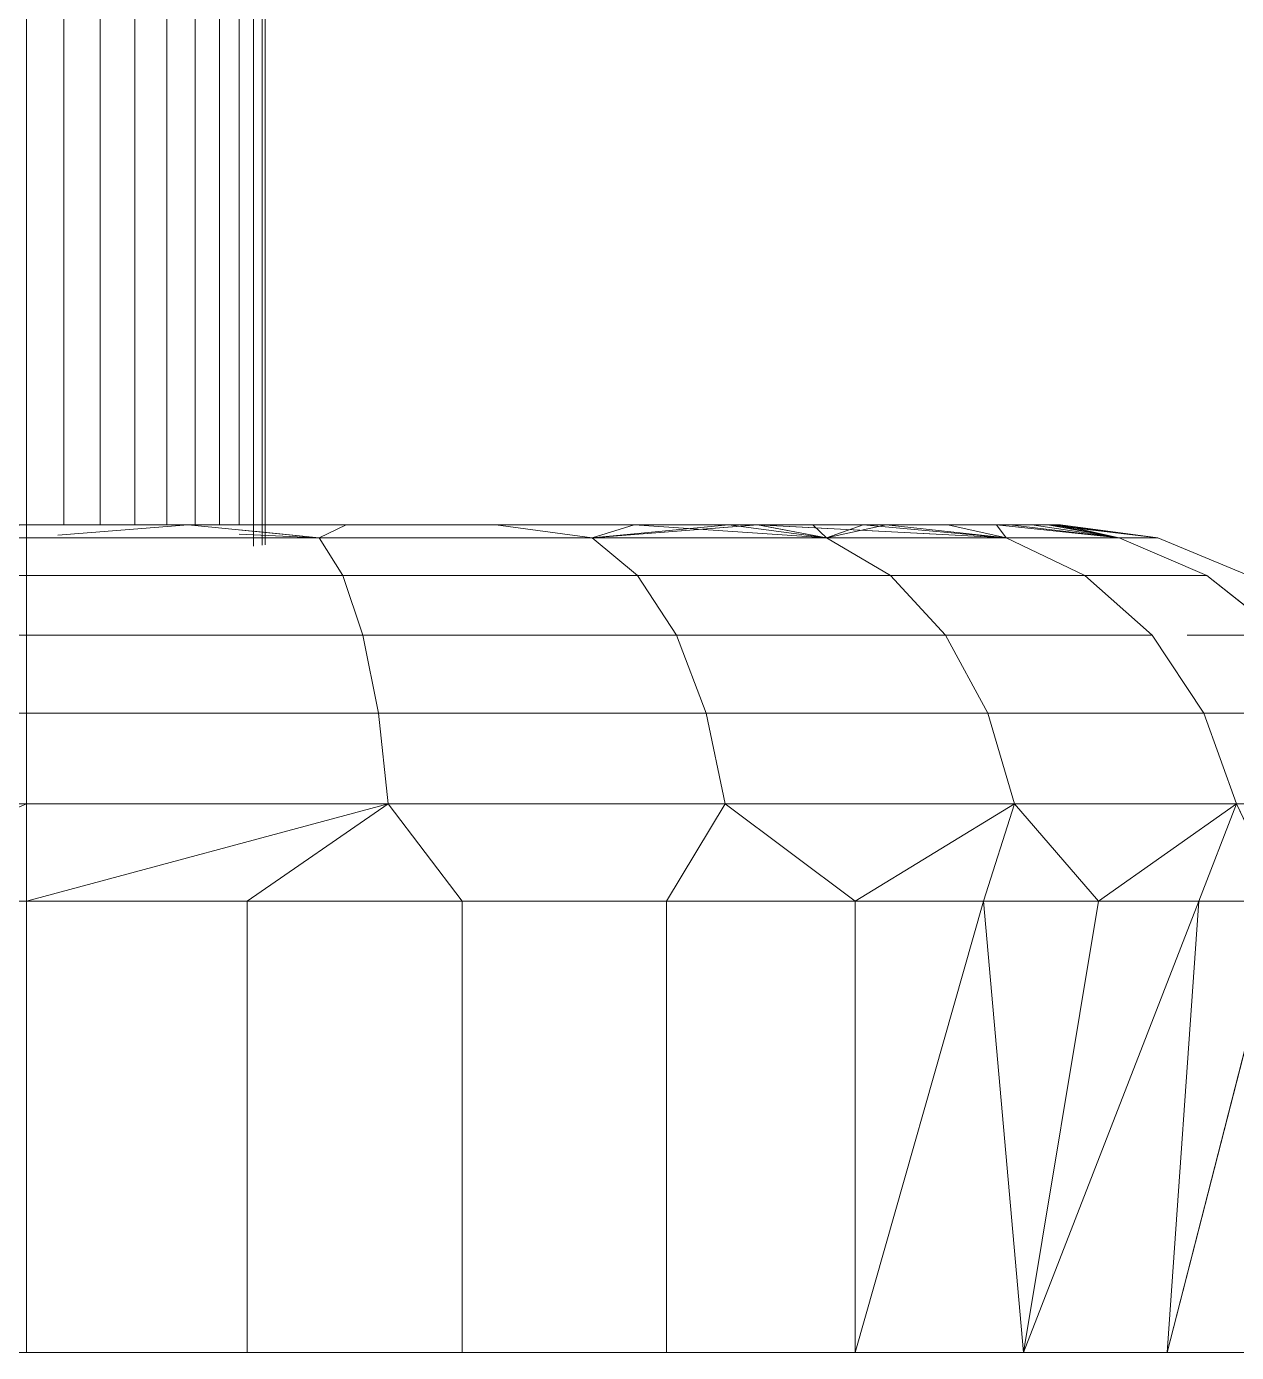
# Model space of a CAD drawing. Header units: centimetres. Extents: x -13467 to 3766, y -437 to 1921.
# Drawn here: x -7527.794 to -7524.576, y 94.029 to 97.554 of the extents above; entities that cross this region are included whole.
import ezdxf

# ---------------------------------------------------------------- set-up
doc = ezdxf.new("R2010")
doc.units = ezdxf.units.CM
doc.layers.add('M-EQPM', color=7, linetype='Continuous', lineweight=9)

# ---------------------------------------------------------------- blocks, each defined once
blk = doc.blocks.new('EQ-02-004 - EQ-02-004_dwg_Agrupar_771-1526235-Sección 1-1')
at = {"layer": 'M-EQPM', "color": 136, "true_color": 0x007f7f}
for p, q in [((-7527.7944, 105.0294), (-7527.7944, 96.2294)), ((-7527.6951, 105.0294), (-7527.6951, 96.2294)), ((-7527.6951, 96.2294), (-7527.6951, 105.0294)), ((-7527.6951, 105.0294), (-7527.6951, 96.2294)), ((-7527.5982, 105.0294), (-7527.5982, 96.2294)), ((-7527.5982, 96.2294), (-7527.5982, 105.0294)), ((-7527.5982, 96.2294), (-7527.5982, 105.0294)), ((-7527.5061, 105.0294), (-7527.5061, 96.2294)), ((-7527.5061, 105.0294), (-7527.5061, 96.2294)), ((-7527.5061, 105.0294), (-7527.5061, 96.2294)), ((-7527.4211, 105.0294), (-7527.4211, 96.2294)), ((-7527.3454, 105.0294), (-7527.3454, 96.2294)), ((-7527.3454, 96.2294), (-7527.3454, 105.0294)), ((-7527.3454, 96.2294), (-7527.3454, 105.0294)), ((-7527.2807, 105.0294), (-7527.2807, 96.2294)), ((-7527.2286, 105.0294), (-7527.2286, 96.2294)), ((-7527.2286, 105.0294), (-7527.2286, 96.2294)), ((-7527.2286, 105.0294), (-7527.2286, 96.2294)), ((-7527.1905, 105.0294), (-7527.1905, 96.1729)), ((-7527.1905, 96.1729), (-7527.1905, 105.0294)), ((-7527.1905, 96.1729), (-7527.1905, 105.0294)), ((-7527.1672, 105.0294), (-7527.1672, 96.1759)), ((-7527.1594, 105.0294), (-7527.1594, 96.1769)), ((-7527.1594, 105.0294), (-7527.1594, 96.1769)), ((-7527.1594, 105.0294), (-7527.1594, 96.1769))]:
    blk.add_line(p, q, dxfattribs=at)
at = {"layer": 'M-EQPM', "color": 136, "true_color": 0x007f7f, "flags": 128}
for points in [[(-7527.4212, 96.2294), (-7527.4212, 105.0294)], [(-7527.2807, 96.2294), (-7527.2807, 105.0294)], [(-7527.1672, 96.1759), (-7527.1672, 105.0294)]]:
    blk.add_lwpolyline(points, close=True, dxfattribs=at)
blk = doc.blocks.new('EQ-02-004 - EQ-02-004_dwg_Agrupar_786-1526236-Sección 1-1')
at = {"layer": 'M-EQPM', "color": 136, "true_color": 0x007f7f}
for p, q in [((-7527.1905, 96.2294), (-7526.9446, 96.2294)), ((-7526.9446, 96.2294), (-7527.1905, 96.2294)), ((-7526.9446, 96.2294), (-7527.1905, 96.2294)), ((-7527.0156, 96.1953), (-7527.1905, 96.2124)), ((-7527.0156, 96.1953), (-7527.1905, 96.2124)), ((-7527.1905, 96.2124), (-7527.0157, 96.1953)), ((-7527.0157, 96.1953), (-7527.1905, 96.2124)), ((-7527.0156, 96.1953), (-7527.1905, 96.203)), ((-7527.0156, 96.1953), (-7526.9446, 96.2294)), ((-7527.0156, 96.1953), (-7526.9446, 96.2294)), ((-7526.9446, 96.2294), (-7526.5459, 96.2294)), ((-7526.5459, 96.2294), (-7526.9446, 96.2294)), ((-7526.5459, 96.2294), (-7526.178, 96.2294)), ((-7526.178, 96.2294), (-7526.5459, 96.2294)), ((-7526.29, 96.1953), (-7526.5459, 96.2294)), ((-7526.29, 96.1953), (-7526.5459, 96.2294)), ((-7526.29, 96.1953), (-7526.178, 96.2294)), ((-7526.29, 96.1953), (-7525.8498, 96.2294)), ((-7526.29, 96.1953), (-7526.178, 96.2294)), ((-7526.178, 96.2294), (-7525.8498, 96.2294)), ((-7525.8498, 96.2294), (-7526.178, 96.2294)), ((-7525.6668, 96.1953), (-7526.178, 96.2294)), ((-7525.8498, 96.2294), (-7525.5696, 96.2294)), ((-7525.5696, 96.2294), (-7525.8498, 96.2294)), ((-7525.6668, 96.1953), (-7525.8498, 96.2294)), ((-7525.1887, 96.1953), (-7525.8498, 96.2294)), ((-7525.6668, 96.1953), (-7525.8498, 96.2294)), ((-7525.6668, 96.1953), (-7525.5696, 96.2294)), ((-7525.5696, 96.2294), (-7525.3441, 96.2294)), ((-7525.3441, 96.2294), (-7525.5696, 96.2294)), ((-7525.1887, 96.1953), (-7525.5696, 96.2294)), ((-7525.1887, 96.1953), (-7525.5696, 96.2294)), ((-7525.3441, 96.2294), (-7525.179, 96.2294)), ((-7525.179, 96.2294), (-7525.3441, 96.2294)), ((-7525.1887, 96.1953), (-7525.3441, 96.2294)), ((-7525.1887, 96.1953), (-7525.3441, 96.2294)), ((-7525.179, 96.2294), (-7525.0783, 96.2294)), ((-7525.0783, 96.2294), (-7525.179, 96.2294)), ((-7524.8881, 96.1953), (-7525.179, 96.2294)), ((-7524.8881, 96.1953), (-7525.179, 96.2294)), ((-7525.0783, 96.2294), (-7525.0444, 96.2294)), ((-7525.0444, 96.2294), (-7525.0783, 96.2294)), ((-7524.8881, 96.1953), (-7525.0783, 96.2294)), ((-7524.7856, 96.1953), (-7525.0783, 96.2294)), ((-7524.8881, 96.1953), (-7525.0783, 96.2294)), ((-7524.7856, 96.1953), (-7525.0444, 96.2294)), ((-7524.8881, 96.1953), (-7525.0444, 96.2294)), ((-7525.6668, 96.1953), (-7525.1887, 96.1953)), ((-7525.1887, 96.1953), (-7525.6668, 96.1953)), ((-7524.9798, 96.0954), (-7525.1887, 96.1953)), ((-7524.9798, 96.0954), (-7525.1887, 96.1953)), ((-7525.1887, 96.1953), (-7524.8881, 96.1953)), ((-7524.8881, 96.1953), (-7525.1887, 96.1953)), ((-7524.6552, 96.0954), (-7524.8881, 96.1953)), ((-7524.6552, 96.0954), (-7524.8881, 96.1953)), ((-7524.8881, 96.1953), (-7524.7856, 96.1953)), ((-7524.7856, 96.1953), (-7524.8881, 96.1953)), ((-7524.5444, 96.0954), (-7524.7856, 96.1953)), ((-7524.9798, 96.0954), (-7524.6552, 96.0954)), ((-7524.6552, 96.0954), (-7524.9798, 96.0954)), ((-7524.9798, 96.0954), (-7524.6551, 96.0954))]:
    blk.add_line(p, q, dxfattribs=at)
at = {"layer": 'M-EQPM', "color": 136, "true_color": 0x007f7f, "flags": 128}
for points in [[(-7527.1905, 96.2294), (-7526.9446, 96.2294), (-7527.0157, 96.1953), (-7527.1905, 96.2124)], [(-7527.1905, 96.2294), (-7526.9446, 96.2294), (-7527.0157, 96.1953)], [(-7527.1905, 96.2294), (-7526.9446, 96.2294), (-7527.0157, 96.1953), (-7527.1905, 96.2124)], [(-7527.0157, 96.1953), (-7526.9446, 96.2294), (-7526.5459, 96.2294), (-7526.9446, 96.2294)], [(-7525.8499, 96.2294), (-7526.178, 96.2294), (-7526.5459, 96.2294), (-7526.29, 96.1953), (-7526.178, 96.2294), (-7526.29, 96.1953)], [(-7525.6668, 96.1953), (-7526.178, 96.2294), (-7525.6668, 96.1953), (-7525.8499, 96.2294), (-7526.178, 96.2294), (-7526.5459, 96.2294), (-7526.29, 96.1953)], [(-7525.6668, 96.1953), (-7525.8499, 96.2294), (-7526.29, 96.1953)], [(-7526.29, 96.1953), (-7525.8499, 96.2294), (-7526.178, 96.2294), (-7525.8499, 96.2294)], [(-7525.6668, 96.1953), (-7525.8499, 96.2294), (-7525.1887, 96.1953), (-7525.8499, 96.2294), (-7525.5696, 96.2294), (-7525.8499, 96.2294)], [(-7525.5696, 96.2294), (-7525.8499, 96.2294), (-7525.6668, 96.1953), (-7525.5696, 96.2294), (-7525.6668, 96.1953)], [(-7524.6551, 96.0954), (-7524.8881, 96.1953), (-7525.1887, 96.1953), (-7525.5696, 96.2294), (-7525.1887, 96.1953), (-7525.3441, 96.2294), (-7525.5696, 96.2294), (-7525.8499, 96.2294)], [(-7525.6668, 96.1953), (-7525.1887, 96.1953), (-7525.3441, 96.2294), (-7525.179, 96.2294), (-7525.3441, 96.2294)], [(-7525.3441, 96.2294), (-7525.5696, 96.2294), (-7525.1887, 96.1953), (-7525.6668, 96.1953)], [(-7525.5696, 96.2294), (-7525.3441, 96.2294), (-7525.1887, 96.1953), (-7524.8881, 96.1953), (-7524.6551, 96.0954)], [(-7525.0783, 96.2294), (-7525.179, 96.2294), (-7524.8881, 96.1953), (-7525.1887, 96.1953), (-7524.9798, 96.0954)], [(-7524.9798, 96.0954), (-7524.6551, 96.0954), (-7524.8881, 96.1953), (-7524.7856, 96.1953), (-7524.8881, 96.1953), (-7525.0783, 96.2294), (-7525.0444, 96.2294), (-7525.0783, 96.2294), (-7525.0444, 96.2294), (-7524.7856, 96.1953), (-7525.0783, 96.2294)], [(-7524.9798, 96.0954), (-7525.1887, 96.1953), (-7525.6668, 96.1953)], [(-7525.6668, 96.1953), (-7525.1887, 96.1953), (-7524.9798, 96.0954), (-7524.6551, 96.0954)]]:
    blk.add_lwpolyline(points, dxfattribs=at)
for points in [[(-7527.1905, 96.203), (-7527.0157, 96.1953)], [(-7526.29, 96.1953), (-7526.5459, 96.2294), (-7526.9446, 96.2294), (-7526.5459, 96.2294), (-7526.178, 96.2294)], [(-7526.178, 96.2294), (-7526.5459, 96.2294), (-7526.29, 96.1953)], [(-7525.5696, 96.2294), (-7525.3441, 96.2294), (-7525.1887, 96.1953)], [(-7524.5444, 96.0954), (-7524.7856, 96.1953), (-7524.8881, 96.1953), (-7525.179, 96.2294), (-7525.3441, 96.2294), (-7525.179, 96.2294), (-7525.0783, 96.2294), (-7524.8881, 96.1953), (-7525.179, 96.2294), (-7525.0783, 96.2294), (-7525.0444, 96.2294), (-7524.8881, 96.1953), (-7525.0444, 96.2294), (-7524.7856, 96.1953)], [(-7524.9798, 96.0954), (-7524.6551, 96.0954), (-7524.8881, 96.1953), (-7524.7856, 96.1953), (-7525.0783, 96.2294), (-7524.8881, 96.1953), (-7525.1887, 96.1953)], [(-7525.0783, 96.2294), (-7524.8881, 96.1953), (-7525.179, 96.2294)]]:
    blk.add_lwpolyline(points, close=True, dxfattribs=at)
blk = doc.blocks.new('EQ-02-004 - EQ-02-004_dwg_Agrupar_789-1526237-Sección 1-1')
at = {"layer": 'M-EQPM', "color": 136, "true_color": 0x007f7f}
for p, q in [((-7527.1905, 96.2294), (-7526.9446, 96.2294)), ((-7526.9446, 96.2294), (-7527.1905, 96.2294)), ((-7526.9446, 96.2294), (-7527.1905, 96.2294)), ((-7527.0156, 96.1953), (-7527.1905, 96.2124)), ((-7527.0156, 96.1953), (-7527.1905, 96.2124)), ((-7527.1905, 96.2124), (-7527.0157, 96.1953)), ((-7527.0157, 96.1953), (-7527.1905, 96.2124)), ((-7527.0156, 96.1953), (-7527.1905, 96.203)), ((-7527.0156, 96.1953), (-7526.9446, 96.2294)), ((-7527.0156, 96.1953), (-7526.9446, 96.2294)), ((-7526.9446, 96.2294), (-7526.5459, 96.2294)), ((-7526.5459, 96.2294), (-7526.9446, 96.2294)), ((-7526.5459, 96.2294), (-7526.178, 96.2294)), ((-7526.178, 96.2294), (-7526.5459, 96.2294)), ((-7526.29, 96.1953), (-7526.5459, 96.2294)), ((-7526.29, 96.1953), (-7526.5459, 96.2294)), ((-7526.29, 96.1953), (-7526.178, 96.2294)), ((-7526.29, 96.1953), (-7525.8498, 96.2294)), ((-7526.29, 96.1953), (-7526.178, 96.2294)), ((-7526.178, 96.2294), (-7525.8498, 96.2294)), ((-7525.8498, 96.2294), (-7526.178, 96.2294)), ((-7525.6668, 96.1953), (-7526.178, 96.2294)), ((-7525.8498, 96.2294), (-7525.5696, 96.2294)), ((-7525.5696, 96.2294), (-7525.8498, 96.2294)), ((-7525.6668, 96.1953), (-7525.8498, 96.2294)), ((-7525.1887, 96.1953), (-7525.8498, 96.2294)), ((-7525.6668, 96.1953), (-7525.8498, 96.2294)), ((-7525.6668, 96.1953), (-7525.5696, 96.2294)), ((-7525.5696, 96.2294), (-7525.3441, 96.2294)), ((-7525.3441, 96.2294), (-7525.5696, 96.2294)), ((-7525.1887, 96.1953), (-7525.5696, 96.2294)), ((-7525.1887, 96.1953), (-7525.5696, 96.2294)), ((-7525.3441, 96.2294), (-7525.179, 96.2294)), ((-7525.179, 96.2294), (-7525.3441, 96.2294)), ((-7525.1887, 96.1953), (-7525.3441, 96.2294)), ((-7525.1887, 96.1953), (-7525.3441, 96.2294)), ((-7525.179, 96.2294), (-7525.0783, 96.2294)), ((-7525.0783, 96.2294), (-7525.179, 96.2294)), ((-7524.8881, 96.1953), (-7525.179, 96.2294)), ((-7524.8881, 96.1953), (-7525.179, 96.2294)), ((-7525.0783, 96.2294), (-7525.0444, 96.2294)), ((-7525.0444, 96.2294), (-7525.0783, 96.2294)), ((-7524.8881, 96.1953), (-7525.0783, 96.2294)), ((-7524.7856, 96.1953), (-7525.0783, 96.2294)), ((-7524.8881, 96.1953), (-7525.0783, 96.2294)), ((-7524.7856, 96.1953), (-7525.0444, 96.2294)), ((-7524.8881, 96.1953), (-7525.0444, 96.2294)), ((-7525.6668, 96.1953), (-7525.1887, 96.1953)), ((-7525.1887, 96.1953), (-7525.6668, 96.1953)), ((-7524.9798, 96.0954), (-7525.1887, 96.1953)), ((-7524.9798, 96.0954), (-7525.1887, 96.1953)), ((-7525.1887, 96.1953), (-7524.8881, 96.1953)), ((-7524.8881, 96.1953), (-7525.1887, 96.1953)), ((-7524.6552, 96.0954), (-7524.8881, 96.1953)), ((-7524.6552, 96.0954), (-7524.8881, 96.1953)), ((-7524.8881, 96.1953), (-7524.7856, 96.1953)), ((-7524.7856, 96.1953), (-7524.8881, 96.1953)), ((-7524.5444, 96.0954), (-7524.7856, 96.1953)), ((-7524.9798, 96.0954), (-7524.6552, 96.0954)), ((-7524.6552, 96.0954), (-7524.9798, 96.0954)), ((-7524.9798, 96.0954), (-7524.6551, 96.0954))]:
    blk.add_line(p, q, dxfattribs=at)
at = {"layer": 'M-EQPM', "color": 136, "true_color": 0x007f7f, "flags": 128}
for points in [[(-7527.1905, 96.2294), (-7526.9446, 96.2294), (-7527.0157, 96.1953), (-7527.1905, 96.2124)], [(-7527.1905, 96.2294), (-7526.9446, 96.2294), (-7527.0157, 96.1953)], [(-7527.1905, 96.2294), (-7526.9446, 96.2294), (-7527.0157, 96.1953), (-7527.1905, 96.2124)], [(-7527.0157, 96.1953), (-7526.9446, 96.2294), (-7526.5459, 96.2294), (-7526.9446, 96.2294)], [(-7525.8499, 96.2294), (-7526.178, 96.2294), (-7526.5459, 96.2294), (-7526.29, 96.1953), (-7526.178, 96.2294), (-7526.29, 96.1953)], [(-7525.6668, 96.1953), (-7526.178, 96.2294), (-7525.6668, 96.1953), (-7525.8499, 96.2294), (-7526.178, 96.2294), (-7526.5459, 96.2294), (-7526.29, 96.1953)], [(-7525.6668, 96.1953), (-7525.8499, 96.2294), (-7526.29, 96.1953)], [(-7526.29, 96.1953), (-7525.8499, 96.2294), (-7526.178, 96.2294), (-7525.8499, 96.2294)], [(-7525.6668, 96.1953), (-7525.8499, 96.2294), (-7525.1887, 96.1953), (-7525.8499, 96.2294), (-7525.5696, 96.2294), (-7525.8499, 96.2294)], [(-7525.5696, 96.2294), (-7525.8499, 96.2294), (-7525.6668, 96.1953), (-7525.5696, 96.2294), (-7525.6668, 96.1953)], [(-7524.6551, 96.0954), (-7524.8881, 96.1953), (-7525.1887, 96.1953), (-7525.5696, 96.2294), (-7525.1887, 96.1953), (-7525.3441, 96.2294), (-7525.5696, 96.2294), (-7525.8499, 96.2294)], [(-7525.6668, 96.1953), (-7525.1887, 96.1953), (-7525.3441, 96.2294), (-7525.179, 96.2294), (-7525.3441, 96.2294)], [(-7525.3441, 96.2294), (-7525.5696, 96.2294), (-7525.1887, 96.1953), (-7525.6668, 96.1953)], [(-7525.5696, 96.2294), (-7525.3441, 96.2294), (-7525.1887, 96.1953), (-7524.8881, 96.1953), (-7524.6551, 96.0954)], [(-7525.0783, 96.2294), (-7525.179, 96.2294), (-7524.8881, 96.1953), (-7525.1887, 96.1953), (-7524.9798, 96.0954)], [(-7524.9798, 96.0954), (-7524.6551, 96.0954), (-7524.8881, 96.1953), (-7524.7856, 96.1953), (-7524.8881, 96.1953), (-7525.0783, 96.2294), (-7525.0444, 96.2294), (-7525.0783, 96.2294), (-7525.0444, 96.2294), (-7524.7856, 96.1953), (-7525.0783, 96.2294)], [(-7524.9798, 96.0954), (-7525.1887, 96.1953), (-7525.6668, 96.1953)], [(-7525.6668, 96.1953), (-7525.1887, 96.1953), (-7524.9798, 96.0954), (-7524.6551, 96.0954)]]:
    blk.add_lwpolyline(points, dxfattribs=at)
for points in [[(-7527.1905, 96.203), (-7527.0157, 96.1953)], [(-7526.29, 96.1953), (-7526.5459, 96.2294), (-7526.9446, 96.2294), (-7526.5459, 96.2294), (-7526.178, 96.2294)], [(-7526.178, 96.2294), (-7526.5459, 96.2294), (-7526.29, 96.1953)], [(-7525.5696, 96.2294), (-7525.3441, 96.2294), (-7525.1887, 96.1953)], [(-7524.5444, 96.0954), (-7524.7856, 96.1953), (-7524.8881, 96.1953), (-7525.179, 96.2294), (-7525.3441, 96.2294), (-7525.179, 96.2294), (-7525.0783, 96.2294), (-7524.8881, 96.1953), (-7525.179, 96.2294), (-7525.0783, 96.2294), (-7525.0444, 96.2294), (-7524.8881, 96.1953), (-7525.0444, 96.2294), (-7524.7856, 96.1953)], [(-7524.9798, 96.0954), (-7524.6551, 96.0954), (-7524.8881, 96.1953), (-7524.7856, 96.1953), (-7525.0783, 96.2294), (-7524.8881, 96.1953), (-7525.1887, 96.1953)], [(-7525.0783, 96.2294), (-7524.8881, 96.1953), (-7525.179, 96.2294)]]:
    blk.add_lwpolyline(points, close=True, dxfattribs=at)
blk = doc.blocks.new('EQ-02-004 - EQ-02-004_dwg_Agrupar_898-1526238-Sección 1-1')
at = {"layer": 'M-EQPM', "color": 136, "true_color": 0x007f7f}
for p, q in [((-7528.5732, 96.1953), (-7527.7944, 96.2294)), ((-7528.2246, 96.2294), (-7527.7944, 96.2294)), ((-7527.7944, 96.2294), (-7527.8937, 96.2294)), ((-7527.7944, 96.2294), (-7527.3642, 96.2294)), ((-7527.6951, 96.2294), (-7527.7944, 96.2294)), ((-7527.7944, 96.1953), (-7527.7944, 96.2294)), ((-7527.7111, 96.2019), (-7527.3642, 96.2294)), ((-7527.5982, 96.2294), (-7527.6951, 96.2294)), ((-7527.5061, 96.2294), (-7527.5982, 96.2294)), ((-7527.4211, 96.2294), (-7527.5061, 96.2294)), ((-7527.3454, 96.2294), (-7527.4211, 96.2294)), ((-7527.3642, 96.2294), (-7526.9446, 96.2294)), ((-7527.0156, 96.1953), (-7527.3642, 96.2294)), ((-7527.2807, 96.2294), (-7527.3454, 96.2294)), ((-7527.2286, 96.2294), (-7527.2807, 96.2294)), ((-7526.9446, 96.2294), (-7527.2286, 96.2294)), ((-7527.1905, 96.2294), (-7527.2286, 96.2294)), ((-7527.1905, 96.2294), (-7527.2286, 96.2294)), ((-7527.0156, 96.1953), (-7527.2286, 96.2161)), ((-7527.2286, 96.2161), (-7527.0157, 96.1953)), ((-7527.0156, 96.1953), (-7527.2286, 96.2046)), ((-7527.1672, 96.2294), (-7527.1905, 96.2294)), ((-7527.1672, 96.2294), (-7527.1905, 96.2294)), ((-7527.1594, 96.2294), (-7527.1672, 96.2294)), ((-7527.1594, 96.2294), (-7527.1672, 96.2294)), ((-7527.0156, 96.1953), (-7526.9446, 96.2294)), ((-7527.0156, 96.1953), (-7526.9446, 96.2294)), ((-7526.5459, 96.2294), (-7526.9446, 96.2294)), ((-7526.9446, 96.2294), (-7526.5459, 96.2294)), ((-7526.178, 96.2294), (-7526.5459, 96.2294)), ((-7526.5459, 96.2294), (-7526.178, 96.2294)), ((-7526.29, 96.1953), (-7526.5459, 96.2294)), ((-7526.29, 96.1953), (-7526.5459, 96.2294)), ((-7526.29, 96.1953), (-7526.178, 96.2294)), ((-7526.29, 96.1953), (-7526.178, 96.2294)), ((-7526.29, 96.1953), (-7525.9277, 96.2294)), ((-7525.8498, 96.2294), (-7526.178, 96.2294)), ((-7526.178, 96.2294), (-7525.9277, 96.2294)), ((-7525.6668, 96.1953), (-7526.178, 96.2294)), ((-7525.9277, 96.2294), (-7525.7033, 96.2294)), ((-7525.9277, 96.2294), (-7525.5079, 96.2294)), ((-7525.6668, 96.1953), (-7525.9277, 96.2294)), ((-7525.5696, 96.2294), (-7525.8498, 96.2294)), ((-7525.1887, 96.1953), (-7525.8498, 96.2294)), ((-7525.6668, 96.1953), (-7525.8498, 96.2294)), ((-7525.7033, 96.2294), (-7525.5079, 96.2294)), ((-7525.6668, 96.1953), (-7525.7033, 96.2294)), ((-7525.6668, 96.1953), (-7525.7033, 96.2294)), ((-7525.6668, 96.1953), (-7525.5079, 96.2294)), ((-7525.3441, 96.2294), (-7525.5696, 96.2294)), ((-7525.1887, 96.1953), (-7525.5696, 96.2294)), ((-7525.5079, 96.2294), (-7525.3441, 96.2294)), ((-7525.1887, 96.1953), (-7525.5079, 96.2294)), ((-7525.179, 96.2294), (-7525.3441, 96.2294)), ((-7525.3441, 96.2294), (-7525.2144, 96.2294)), ((-7525.1887, 96.1953), (-7525.3441, 96.2294)), ((-7525.1887, 96.1953), (-7525.3441, 96.2294)), ((-7525.2144, 96.2294), (-7525.1204, 96.2294)), ((-7525.2144, 96.2294), (-7525.0634, 96.2294)), ((-7525.1887, 96.1953), (-7525.2144, 96.2294)), ((-7524.8881, 96.1953), (-7525.2144, 96.2294)), ((-7525.0783, 96.2294), (-7525.179, 96.2294)), ((-7524.8881, 96.1953), (-7525.179, 96.2294)), ((-7525.1204, 96.2294), (-7525.0634, 96.2294)), ((-7524.8881, 96.1953), (-7525.1204, 96.2294)), ((-7525.0783, 96.2294), (-7525.0444, 96.2294)), ((-7524.7856, 96.1953), (-7525.0783, 96.2294)), ((-7524.8881, 96.1953), (-7525.0783, 96.2294)), ((-7525.0444, 96.2294), (-7525.0634, 96.2294)), ((-7524.7856, 96.1953), (-7525.0634, 96.2294)), ((-7524.8881, 96.1953), (-7525.0634, 96.2294)), ((-7524.7856, 96.1953), (-7525.0444, 96.2294)), ((-7528.5732, 96.1953), (-7527.7944, 96.1953)), ((-7527.7944, 96.0954), (-7527.7944, 96.1953)), ((-7527.7944, 96.1953), (-7527.0156, 96.1953)), ((-7526.9533, 96.0954), (-7527.0156, 96.1953)), ((-7527.0156, 96.1953), (-7526.29, 96.1953)), ((-7526.29, 96.1953), (-7527.0156, 96.1953)), ((-7526.1694, 96.0954), (-7526.29, 96.1953)), ((-7526.29, 96.1953), (-7525.6668, 96.1953)), ((-7525.4963, 96.0954), (-7525.6668, 96.1953)), ((-7525.1887, 96.1953), (-7525.6668, 96.1953)), ((-7525.6668, 96.1953), (-7525.1887, 96.1953)), ((-7524.9798, 96.0954), (-7525.1887, 96.1953)), ((-7524.9798, 96.0954), (-7525.1887, 96.1953)), ((-7524.8881, 96.1953), (-7525.1887, 96.1953)), ((-7525.1887, 96.1953), (-7524.8881, 96.1953)), ((-7524.6552, 96.0954), (-7524.8881, 96.1953)), ((-7524.6552, 96.0954), (-7524.8881, 96.1953)), ((-7524.7856, 96.1953), (-7524.8881, 96.1953)), ((-7524.7856, 96.1953), (-7524.8881, 96.1953)), ((-7524.5444, 96.0954), (-7524.7856, 96.1953)), ((-7528.6355, 96.0954), (-7527.7944, 96.0954)), ((-7527.7944, 95.9365), (-7527.7944, 96.0954)), ((-7527.7944, 96.0954), (-7526.9533, 96.0954)), ((-7526.8997, 95.9365), (-7526.9533, 96.0954)), ((-7526.9533, 96.0954), (-7526.1694, 96.0954)), ((-7526.8996, 95.9365), (-7526.9532, 96.0954)), ((-7526.8996, 95.9365), (-7526.9532, 96.0954)), ((-7526.0658, 95.9365), (-7526.1694, 96.0954)), ((-7526.1694, 96.0954), (-7525.4963, 96.0954)), ((-7526.1694, 96.0954), (-7525.4963, 96.0954)), ((-7526.1694, 96.0954), (-7526.0659, 95.9365)), ((-7525.4963, 96.0954), (-7526.1694, 96.0954)), ((-7526.1694, 96.0954), (-7526.0659, 95.9365)), ((-7525.3499, 95.9365), (-7525.4963, 96.0954)), ((-7525.4963, 96.0954), (-7524.9798, 96.0954)), ((-7525.4963, 96.0954), (-7525.3499, 95.9365)), ((-7525.3499, 95.9365), (-7525.4963, 96.0954)), ((-7524.8004, 95.9365), (-7524.9798, 96.0954)), ((-7524.6552, 96.0954), (-7524.9798, 96.0954)), ((-7524.9798, 96.0954), (-7524.6552, 96.0954)), ((-7524.6551, 96.0954), (-7524.9798, 96.0954)), ((-7524.4551, 95.9365), (-7524.6552, 96.0954)), ((-7528.6892, 95.9365), (-7527.7944, 95.9365)), ((-7527.7944, 95.7294), (-7527.7944, 95.9365)), ((-7527.7944, 95.9365), (-7526.8997, 95.9365)), ((-7527.7944, 95.9365), (-7526.8997, 95.9365)), ((-7527.7944, 95.9365), (-7526.8997, 95.9365)), ((-7526.8585, 95.7294), (-7526.8997, 95.9365)), ((-7526.8997, 95.9365), (-7526.0658, 95.9365)), ((-7526.8996, 95.9365), (-7526.8585, 95.7294)), ((-7526.8996, 95.9365), (-7526.8585, 95.7294)), ((-7525.9864, 95.7294), (-7526.0658, 95.9365)), ((-7526.0658, 95.9365), (-7525.3499, 95.9365)), ((-7526.0658, 95.9365), (-7525.3499, 95.9365)), ((-7526.0658, 95.9365), (-7525.3499, 95.9365)), ((-7525.2375, 95.7294), (-7525.3499, 95.9365)), ((-7525.3499, 95.9365), (-7524.8004, 95.9365)), ((-7525.3499, 95.9365), (-7525.2375, 95.7294)), ((-7525.3499, 95.9365), (-7525.2375, 95.7294)), ((-7524.6628, 95.7294), (-7524.8004, 95.9365)), ((-7524.7078, 95.9365), (-7524.4551, 95.9365)), ((-7528.7303, 95.7294), (-7527.7944, 95.7294)), ((-7527.7944, 95.7294), (-7527.7944, 95.4882)), ((-7527.7944, 95.7294), (-7526.8585, 95.7294)), ((-7526.8585, 95.7294), (-7527.7944, 95.7294)), ((-7526.8585, 95.7294), (-7526.8326, 95.4882)), ((-7526.8585, 95.7294), (-7525.9864, 95.7294)), ((-7526.8585, 95.7294), (-7526.8327, 95.4882)), ((-7525.9864, 95.7294), (-7526.8585, 95.7294)), ((-7526.8585, 95.7294), (-7525.9864, 95.7294)), ((-7525.9864, 95.7294), (-7525.9365, 95.4882)), ((-7525.9864, 95.7294), (-7525.2375, 95.7294)), ((-7525.9364, 95.4882), (-7525.9864, 95.7294)), ((-7525.9364, 95.4882), (-7525.9864, 95.7294)), ((-7525.2375, 95.7294), (-7525.1669, 95.4882)), ((-7525.2375, 95.7294), (-7524.6628, 95.7294)), ((-7524.5763, 95.4882), (-7524.6628, 95.7294)), ((-7524.6628, 95.7294), (-7524.3016, 95.7294)), ((-7528.7562, 95.4882), (-7527.7944, 95.4882)), ((-7527.7944, 95.4882), (-7528.381, 95.2294)), ((-7527.7944, 95.4882), (-7527.7944, 95.2294)), ((-7527.7944, 95.4882), (-7526.8326, 95.4882)), ((-7527.7944, 95.2294), (-7526.8326, 95.4882)), ((-7526.8326, 95.4882), (-7527.2078, 95.2294)), ((-7526.8326, 95.4882), (-7526.6356, 95.2294)), ((-7526.8326, 95.4882), (-7525.9365, 95.4882)), ((-7526.8326, 95.4882), (-7525.9365, 95.4882)), ((-7525.9365, 95.4882), (-7526.8326, 95.4882)), ((-7525.9365, 95.4882), (-7526.0919, 95.2294)), ((-7526.0919, 95.2294), (-7525.9364, 95.4882)), ((-7525.9364, 95.4882), (-7526.0919, 95.2294)), ((-7525.9365, 95.4882), (-7525.1669, 95.4882)), ((-7525.9365, 95.4882), (-7525.5902, 95.2294)), ((-7525.1669, 95.4882), (-7525.9364, 95.4882)), ((-7525.5902, 95.2294), (-7525.9364, 95.4882)), ((-7525.1669, 95.4882), (-7525.5902, 95.2294)), ((-7525.1669, 95.4882), (-7525.2489, 95.2294)), ((-7525.2489, 95.2294), (-7525.1669, 95.4882)), ((-7525.2489, 95.2294), (-7525.1669, 95.4882)), ((-7525.1669, 95.4882), (-7524.5763, 95.4882)), ((-7525.1669, 95.4882), (-7524.9429, 95.2294)), ((-7524.9429, 95.2294), (-7525.1668, 95.4882)), ((-7525.1668, 95.4882), (-7524.9429, 95.2294)), ((-7524.5763, 95.4882), (-7524.9429, 95.2294)), ((-7524.5763, 95.4882), (-7524.6764, 95.2294)), ((-7524.5763, 95.4882), (-7524.6764, 95.2294)), ((-7524.5763, 95.4882), (-7524.4531, 95.2294)), ((-7524.5763, 95.4882), (-7524.2051, 95.4882)), ((-7528.381, 95.2294), (-7527.7944, 95.2294)), ((-7527.7944, 95.2294), (-7527.2078, 95.2294)), ((-7527.7944, 95.2294), (-7527.7944, 94.0294)), ((-7527.2078, 95.2294), (-7526.6356, 95.2294)), ((-7527.2078, 95.2294), (-7527.2078, 94.0294)), ((-7526.6356, 95.2294), (-7526.0919, 95.2294)), ((-7526.6356, 95.2294), (-7526.6356, 94.0294)), ((-7526.0919, 95.2294), (-7525.5902, 95.2294)), ((-7526.0919, 95.2294), (-7526.0919, 94.0294)), ((-7525.5902, 95.2294), (-7526.0919, 95.2294)), ((-7526.0919, 95.2294), (-7526.0919, 94.0294)), ((-7526.0919, 95.2294), (-7525.5902, 95.2294)), ((-7525.5902, 95.2294), (-7525.2489, 95.2294)), ((-7525.5902, 95.2294), (-7525.5902, 94.0294)), ((-7525.2489, 95.2294), (-7525.5902, 94.0294)), ((-7525.2489, 95.2294), (-7524.9429, 95.2294)), ((-7525.2489, 95.2294), (-7525.1427, 94.0294)), ((-7524.9429, 95.2294), (-7525.2489, 95.2294)), ((-7524.6764, 95.2294), (-7525.1427, 94.0294)), ((-7524.9429, 95.2294), (-7525.1427, 94.0294)), ((-7524.6764, 95.2294), (-7524.9429, 95.2294)), ((-7524.6764, 95.2294), (-7524.7606, 94.0294)), ((-7524.4531, 95.2294), (-7524.7606, 94.0294)), ((-7524.6764, 95.2294), (-7524.4531, 95.2294)), ((-7524.6764, 95.2294), (-7524.4531, 95.2294)), ((-7528.381, 94.0294), (-7527.7944, 94.0294)), ((-7527.7944, 94.0294), (-7527.2078, 94.0294)), ((-7526.6356, 94.0294), (-7527.2078, 94.0294)), ((-7526.0919, 94.0294), (-7526.6356, 94.0294)), ((-7525.5902, 94.0294), (-7526.0919, 94.0294)), ((-7526.0919, 94.0294), (-7525.5902, 94.0294)), ((-7526.0919, 94.0294), (-7525.5902, 94.0294)), ((-7525.1427, 94.0294), (-7525.5902, 94.0294)), ((-7524.7606, 94.0294), (-7525.1427, 94.0294)), ((-7525.1427, 94.0294), (-7524.7606, 94.0294)), ((-7524.7606, 94.0294), (-7525.1427, 94.0294)), ((-7524.4531, 94.0294), (-7524.7606, 94.0294))]:
    blk.add_line(p, q, dxfattribs=at)
at = {"layer": 'M-EQPM', "color": 136, "true_color": 0x007f7f, "flags": 128}
for points in [[(-7526.9533, 96.0954), (-7527.7944, 96.0954), (-7527.7944, 96.1953), (-7528.5731, 96.1953), (-7528.6442, 96.2294), (-7529.0429, 96.2294), (-7528.6442, 96.2294), (-7528.2246, 96.2294), (-7528.5731, 96.1953), (-7527.7944, 96.1953), (-7527.0157, 96.1953), (-7526.9532, 96.0954), (-7526.1694, 96.0954)], [(-7526.9533, 96.0954), (-7527.7944, 96.0954), (-7527.7944, 96.1953), (-7527.7944, 96.2294), (-7528.5731, 96.1953), (-7527.7944, 96.2294), (-7528.2246, 96.2294), (-7528.5731, 96.1953), (-7528.6442, 96.2294), (-7528.2246, 96.2294), (-7527.7944, 96.2294), (-7527.3642, 96.2294), (-7526.9446, 96.2294), (-7527.0157, 96.1953), (-7527.3642, 96.2294), (-7527.7944, 96.2294), (-7527.7944, 96.1953)], [(-7527.7944, 96.2294), (-7527.6951, 96.2294), (-7527.5982, 96.2294), (-7527.5061, 96.2294), (-7527.4212, 96.2294), (-7527.3454, 96.2294), (-7527.2807, 96.2294), (-7527.2286, 96.2294), (-7527.1905, 96.2294), (-7527.1672, 96.2294), (-7527.1594, 96.2294), (-7527.1672, 96.2294), (-7527.1905, 96.2294), (-7527.2286, 96.2294)], [(-7527.5061, 96.2294), (-7527.5982, 96.2294), (-7527.6951, 96.2294), (-7527.7944, 96.2294)], [(-7527.5061, 96.2294), (-7527.4212, 96.2294), (-7527.3454, 96.2294)], [(-7527.1905, 96.2294), (-7527.2286, 96.2294), (-7527.2807, 96.2294), (-7527.3454, 96.2294)], [(-7526.5459, 96.2294), (-7526.9446, 96.2294), (-7527.2286, 96.2294)], [(-7527.2286, 96.2161), (-7527.0157, 96.1953), (-7526.9446, 96.2294), (-7527.2286, 96.2294)], [(-7527.2286, 96.2294), (-7527.1905, 96.2294), (-7527.1672, 96.2294), (-7527.1594, 96.2294)], [(-7527.1905, 96.2294), (-7527.1672, 96.2294), (-7527.1594, 96.2294)], [(-7527.0157, 96.1953), (-7526.9446, 96.2294), (-7526.5459, 96.2294)], [(-7526.29, 96.1953), (-7526.178, 96.2294), (-7526.5459, 96.2294), (-7526.9446, 96.2294), (-7526.5459, 96.2294), (-7526.29, 96.1953), (-7526.1694, 96.0954)], [(-7525.6668, 96.1953), (-7525.1887, 96.1953), (-7525.3441, 96.2294), (-7525.179, 96.2294), (-7525.3441, 96.2294), (-7525.5696, 96.2294), (-7525.1887, 96.1953), (-7525.3441, 96.2294), (-7525.5696, 96.2294), (-7525.8499, 96.2294), (-7526.178, 96.2294), (-7526.5459, 96.2294), (-7526.29, 96.1953), (-7526.178, 96.2294), (-7525.8499, 96.2294), (-7525.6668, 96.1953), (-7526.178, 96.2294), (-7525.6668, 96.1953)], [(-7525.9277, 96.2294), (-7526.178, 96.2294), (-7525.9277, 96.2294), (-7526.29, 96.1953)], [(-7526.29, 96.1953), (-7525.9277, 96.2294), (-7525.6668, 96.1953)], [(-7525.7033, 96.2294), (-7525.9277, 96.2294), (-7525.6668, 96.1953), (-7525.7033, 96.2294), (-7525.5079, 96.2294), (-7525.6668, 96.1953)], [(-7525.6668, 96.1953), (-7525.8499, 96.2294), (-7525.1887, 96.1953), (-7525.8499, 96.2294), (-7525.5696, 96.2294)], [(-7525.5696, 96.2294), (-7525.1887, 96.1953), (-7525.6668, 96.1953)], [(-7525.6668, 96.1953), (-7525.5079, 96.2294), (-7525.1887, 96.1953), (-7524.8881, 96.1953), (-7524.6551, 96.0954)], [(-7525.5079, 96.2294), (-7525.1887, 96.1953), (-7525.3441, 96.2294), (-7525.5079, 96.2294), (-7525.3441, 96.2294), (-7525.2144, 96.2294), (-7525.3441, 96.2294), (-7525.1887, 96.1953), (-7525.2144, 96.2294), (-7525.1887, 96.1953), (-7524.8881, 96.1953), (-7524.6551, 96.0954)], [(-7524.6551, 96.0954), (-7524.8881, 96.1953), (-7524.7856, 96.1953), (-7524.5444, 96.0954), (-7524.7856, 96.1953), (-7524.8881, 96.1953), (-7525.2144, 96.2294)], [(-7525.0635, 96.2294), (-7524.7856, 96.1953), (-7525.0444, 96.2294), (-7525.0635, 96.2294), (-7525.0444, 96.2294), (-7525.0783, 96.2294), (-7525.179, 96.2294), (-7524.8881, 96.1953), (-7525.0783, 96.2294), (-7525.0444, 96.2294), (-7524.7856, 96.1953), (-7525.0783, 96.2294), (-7524.7856, 96.1953), (-7524.8881, 96.1953)], [(-7524.8881, 96.1953), (-7525.0635, 96.2294), (-7524.8881, 96.1953), (-7525.1204, 96.2294), (-7525.0635, 96.2294), (-7524.7856, 96.1953), (-7524.8881, 96.1953), (-7524.6551, 96.0954), (-7524.9798, 96.0954)], [(-7526.1694, 96.0954), (-7526.9532, 96.0954), (-7527.0157, 96.1953), (-7527.7944, 96.1953)], [(-7527.0156, 96.1953), (-7526.29, 96.1953), (-7526.1694, 96.0954)], [(-7525.4963, 96.0954), (-7525.6668, 96.1953), (-7526.29, 96.1953)], [(-7525.4963, 96.0954), (-7525.6668, 96.1953), (-7526.29, 96.1953)], [(-7525.6668, 96.1953), (-7525.1887, 96.1953), (-7524.9798, 96.0954), (-7524.8005, 95.9365)], [(-7524.4551, 95.9365), (-7524.3373, 95.9365), (-7524.4551, 95.9365), (-7524.6551, 96.0954), (-7524.9798, 96.0954), (-7525.1887, 96.1953), (-7525.6668, 96.1953)], [(-7524.4551, 95.9365), (-7524.3373, 95.9365), (-7524.1784, 95.7294), (-7524.3373, 95.9365), (-7524.4551, 95.9365), (-7524.6551, 96.0954), (-7524.9798, 96.0954), (-7525.4963, 96.0954)], [(-7524.8005, 95.9365), (-7524.9798, 96.0954), (-7525.4963, 96.0954)], [(-7525.9864, 95.7294), (-7526.0659, 95.9365), (-7526.8996, 95.9365)], [(-7525.9864, 95.7294), (-7526.0659, 95.9365), (-7526.8996, 95.9365)], [(-7525.3499, 95.9365), (-7524.8005, 95.9365), (-7524.6628, 95.7294)], [(-7524.6628, 95.7294), (-7524.8005, 95.9365), (-7525.3499, 95.9365)], [(-7524.7078, 95.9365), (-7524.4551, 95.9365), (-7524.3016, 95.7294)], [(-7524.3016, 95.7294), (-7524.4551, 95.9365), (-7524.7078, 95.9365)], [(-7527.7944, 95.7294), (-7526.8585, 95.7294), (-7526.8327, 95.4882), (-7527.7944, 95.4882), (-7527.7944, 95.7294), (-7528.7303, 95.7294)], [(-7525.9864, 95.7294), (-7525.2375, 95.7294), (-7525.1668, 95.4882)], [(-7525.2375, 95.7294), (-7524.6628, 95.7294), (-7524.5763, 95.4882), (-7525.1668, 95.4882), (-7525.2375, 95.7294), (-7525.9864, 95.7294)], [(-7525.2375, 95.7294), (-7524.6628, 95.7294), (-7524.5763, 95.4882), (-7524.2051, 95.4882), (-7524.3016, 95.7294), (-7524.6628, 95.7294)], [(-7524.6628, 95.7294), (-7524.3016, 95.7294), (-7524.2051, 95.4882), (-7524.0785, 95.4882), (-7524.2051, 95.4882)], [(-7528.381, 94.0294), (-7527.7944, 94.0294), (-7527.7944, 95.2294), (-7527.2078, 95.2294), (-7526.6356, 95.2294), (-7526.8326, 95.4882)], [(-7526.6356, 94.0294), (-7526.6356, 95.2294), (-7527.2078, 95.2294), (-7527.7944, 95.2294), (-7526.8327, 95.4882), (-7527.7944, 95.2294)], [(-7527.7944, 95.2294), (-7527.7944, 95.4882), (-7526.8327, 95.4882), (-7527.2078, 95.2294), (-7527.2078, 94.0294), (-7526.6356, 94.0294), (-7526.0919, 94.0294), (-7526.0919, 95.2294), (-7526.6356, 95.2294), (-7526.6356, 94.0294), (-7526.0919, 94.0294)], [(-7526.8327, 95.4882), (-7527.2078, 95.2294), (-7527.2078, 94.0294), (-7526.6356, 94.0294)], [(-7526.8326, 95.4882), (-7526.6356, 95.2294), (-7526.0919, 95.2294)], [(-7525.1669, 95.4882), (-7525.9364, 95.4882), (-7525.5902, 95.2294)], [(-7525.1668, 95.4882), (-7524.5763, 95.4882), (-7524.6764, 95.2294)], [(-7524.6764, 95.2294), (-7524.4531, 95.2294), (-7524.5763, 95.4882)], [(-7524.2762, 95.2294), (-7524.2051, 95.4882), (-7524.5763, 95.4882)], [(-7525.5902, 94.0294), (-7525.5902, 95.2294), (-7525.2489, 95.2294)], [(-7525.5902, 94.0294), (-7525.1428, 94.0294), (-7525.2489, 95.2294), (-7525.5902, 94.0294), (-7525.2489, 95.2294), (-7525.5902, 95.2294)], [(-7525.5902, 95.2294), (-7525.5902, 94.0294), (-7525.1428, 94.0294)], [(-7525.1428, 94.0294), (-7524.9429, 95.2294), (-7525.2489, 95.2294)], [(-7525.2489, 95.2294), (-7525.1428, 94.0294), (-7524.9429, 95.2294)], [(-7524.9429, 95.2294), (-7524.6764, 95.2294), (-7525.1428, 94.0294), (-7524.6764, 95.2294)], [(-7524.7606, 94.0294), (-7524.6764, 95.2294), (-7524.9429, 95.2294)], [(-7524.4531, 95.2294), (-7524.7606, 94.0294), (-7524.4531, 95.2294), (-7524.4531, 94.0294), (-7524.7606, 94.0294)], [(-7524.6764, 95.2294), (-7524.7606, 94.0294), (-7524.4531, 94.0294)]]:
    blk.add_lwpolyline(points, dxfattribs=at)
for points in [[(-7527.7111, 96.2019), (-7527.3642, 96.2294)], [(-7527.0157, 96.1953), (-7526.9446, 96.2294), (-7527.3642, 96.2294)], [(-7527.2286, 96.2046), (-7527.0157, 96.1953)], [(-7526.29, 96.1953), (-7526.178, 96.2294), (-7526.5459, 96.2294)], [(-7526.178, 96.2294), (-7526.5459, 96.2294), (-7526.29, 96.1953)], [(-7525.2144, 96.2294), (-7524.8881, 96.1953), (-7525.1204, 96.2294)], [(-7524.9798, 96.0954), (-7525.1887, 96.1953), (-7524.8881, 96.1953), (-7525.0783, 96.2294), (-7525.179, 96.2294), (-7524.8881, 96.1953), (-7525.1887, 96.1953)], [(-7525.1669, 95.4882), (-7525.5902, 95.2294)], [(-7524.9429, 95.2294), (-7524.5763, 95.4882)], [(-7527.7944, 94.0294), (-7527.2078, 94.0294)]]:
    blk.add_lwpolyline(points, close=True, dxfattribs=at)
blk = doc.blocks.new('EQ-02-004 - EQ-02-004_dwg_Agrupar_895-1526240-Sección 1-1')
at = {"layer": 'M-EQPM', "color": 136, "true_color": 0x007f7f}
for p, q in [((-7526.9446, 96.2294), (-7527.2286, 96.2294)), ((-7527.2286, 96.2294), (-7526.9446, 96.2294)), ((-7527.1905, 96.2294), (-7527.2286, 96.2294)), ((-7527.1905, 96.2294), (-7527.2286, 96.2294)), ((-7527.1905, 96.2294), (-7527.2286, 96.2294)), ((-7527.0156, 96.1953), (-7527.2286, 96.2161)), ((-7527.0156, 96.1953), (-7527.2286, 96.2161)), ((-7527.2286, 96.2161), (-7527.0157, 96.1953)), ((-7527.2286, 96.2161), (-7527.0157, 96.1953)), ((-7527.0156, 96.1953), (-7527.2286, 96.2046)), ((-7527.1672, 96.2294), (-7527.1905, 96.2294)), ((-7527.1672, 96.2294), (-7527.1905, 96.2294)), ((-7527.1594, 96.2294), (-7527.1672, 96.2294)), ((-7527.1594, 96.2294), (-7527.1672, 96.2294)), ((-7527.0156, 96.1953), (-7526.9446, 96.2294)), ((-7527.0156, 96.1953), (-7526.9446, 96.2294)), ((-7526.5459, 96.2294), (-7526.9446, 96.2294)), ((-7526.9446, 96.2294), (-7526.5459, 96.2294)), ((-7526.178, 96.2294), (-7526.5459, 96.2294)), ((-7526.5459, 96.2294), (-7526.178, 96.2294)), ((-7526.29, 96.1953), (-7526.5459, 96.2294)), ((-7526.29, 96.1953), (-7526.5459, 96.2294)), ((-7526.29, 96.1953), (-7526.178, 96.2294)), ((-7526.29, 96.1953), (-7526.178, 96.2294)), ((-7526.29, 96.1953), (-7525.9277, 96.2294)), ((-7525.8498, 96.2294), (-7526.178, 96.2294)), ((-7526.178, 96.2294), (-7525.9277, 96.2294)), ((-7525.6668, 96.1953), (-7526.178, 96.2294)), ((-7525.9277, 96.2294), (-7525.7033, 96.2294)), ((-7525.9277, 96.2294), (-7525.5079, 96.2294)), ((-7525.6668, 96.1953), (-7525.9277, 96.2294)), ((-7525.5696, 96.2294), (-7525.8498, 96.2294)), ((-7525.1887, 96.1953), (-7525.8498, 96.2294)), ((-7525.6668, 96.1953), (-7525.8498, 96.2294)), ((-7525.7033, 96.2294), (-7525.5079, 96.2294)), ((-7525.6668, 96.1953), (-7525.7033, 96.2294)), ((-7525.6668, 96.1953), (-7525.7033, 96.2294)), ((-7525.6668, 96.1953), (-7525.5079, 96.2294)), ((-7525.3441, 96.2294), (-7525.5696, 96.2294)), ((-7525.1887, 96.1953), (-7525.5696, 96.2294)), ((-7525.5079, 96.2294), (-7525.3441, 96.2294)), ((-7525.1887, 96.1953), (-7525.5079, 96.2294)), ((-7525.179, 96.2294), (-7525.3441, 96.2294)), ((-7525.3441, 96.2294), (-7525.2144, 96.2294)), ((-7525.1887, 96.1953), (-7525.3441, 96.2294)), ((-7525.1887, 96.1953), (-7525.3441, 96.2294)), ((-7525.2144, 96.2294), (-7525.1204, 96.2294)), ((-7525.2144, 96.2294), (-7525.0634, 96.2294)), ((-7525.1887, 96.1953), (-7525.2144, 96.2294)), ((-7524.8881, 96.1953), (-7525.2144, 96.2294)), ((-7525.0783, 96.2294), (-7525.179, 96.2294)), ((-7524.8881, 96.1953), (-7525.179, 96.2294)), ((-7525.1204, 96.2294), (-7525.0634, 96.2294)), ((-7524.8881, 96.1953), (-7525.1204, 96.2294)), ((-7525.0783, 96.2294), (-7525.0444, 96.2294)), ((-7524.7856, 96.1953), (-7525.0783, 96.2294)), ((-7524.8881, 96.1953), (-7525.0783, 96.2294)), ((-7525.0444, 96.2294), (-7525.0634, 96.2294)), ((-7524.7856, 96.1953), (-7525.0634, 96.2294)), ((-7524.8881, 96.1953), (-7525.0634, 96.2294)), ((-7524.7856, 96.1953), (-7525.0444, 96.2294)), ((-7525.1887, 96.1953), (-7525.6668, 96.1953)), ((-7525.6668, 96.1953), (-7525.1887, 96.1953)), ((-7524.9798, 96.0954), (-7525.1887, 96.1953)), ((-7524.9798, 96.0954), (-7525.1887, 96.1953)), ((-7524.8881, 96.1953), (-7525.1887, 96.1953)), ((-7525.1887, 96.1953), (-7524.8881, 96.1953)), ((-7524.6552, 96.0954), (-7524.8881, 96.1953)), ((-7524.6552, 96.0954), (-7524.8881, 96.1953)), ((-7524.7856, 96.1953), (-7524.8881, 96.1953)), ((-7524.7856, 96.1953), (-7524.8881, 96.1953)), ((-7524.5444, 96.0954), (-7524.7856, 96.1953)), ((-7524.6552, 96.0954), (-7524.9798, 96.0954)), ((-7524.9798, 96.0954), (-7524.6552, 96.0954)), ((-7524.6551, 96.0954), (-7524.9798, 96.0954)), ((-7524.6551, 96.0954), (-7524.9798, 96.0954))]:
    blk.add_line(p, q, dxfattribs=at)
at = {"layer": 'M-EQPM', "color": 136, "true_color": 0x007f7f, "flags": 128}
for points in [[(-7526.5459, 96.2294), (-7526.9446, 96.2294), (-7527.2286, 96.2294)], [(-7527.0157, 96.1953), (-7526.9446, 96.2294), (-7527.2286, 96.2294)], [(-7527.2286, 96.2161), (-7527.0157, 96.1953), (-7526.9446, 96.2294), (-7527.2286, 96.2294)], [(-7527.2286, 96.2294), (-7526.9446, 96.2294), (-7527.0157, 96.1953), (-7527.2286, 96.2161)], [(-7527.2286, 96.2294), (-7527.1905, 96.2294), (-7527.1672, 96.2294), (-7527.1594, 96.2294), (-7527.1672, 96.2294), (-7527.1905, 96.2294), (-7527.2286, 96.2294)], [(-7527.2286, 96.2294), (-7527.1905, 96.2294), (-7527.1672, 96.2294), (-7527.1594, 96.2294)], [(-7527.1905, 96.2294), (-7527.1672, 96.2294), (-7527.1594, 96.2294)], [(-7527.0157, 96.1953), (-7526.9446, 96.2294), (-7526.5459, 96.2294)], [(-7525.6668, 96.1953), (-7525.1887, 96.1953), (-7525.3441, 96.2294), (-7525.179, 96.2294), (-7525.3441, 96.2294), (-7525.5696, 96.2294), (-7525.1887, 96.1953), (-7525.3441, 96.2294), (-7525.5696, 96.2294), (-7525.8499, 96.2294), (-7526.178, 96.2294), (-7526.5459, 96.2294), (-7526.29, 96.1953), (-7526.178, 96.2294), (-7525.8499, 96.2294), (-7525.6668, 96.1953), (-7526.178, 96.2294), (-7525.6668, 96.1953)], [(-7525.9277, 96.2294), (-7526.178, 96.2294), (-7525.9277, 96.2294), (-7526.29, 96.1953)], [(-7526.29, 96.1953), (-7525.9277, 96.2294), (-7525.6668, 96.1953)], [(-7525.7033, 96.2294), (-7525.9277, 96.2294), (-7525.6668, 96.1953), (-7525.7033, 96.2294), (-7525.5079, 96.2294), (-7525.6668, 96.1953)], [(-7525.6668, 96.1953), (-7525.8499, 96.2294), (-7525.1887, 96.1953), (-7525.8499, 96.2294), (-7525.5696, 96.2294)], [(-7525.5696, 96.2294), (-7525.1887, 96.1953), (-7525.6668, 96.1953)], [(-7525.6668, 96.1953), (-7525.5079, 96.2294), (-7525.1887, 96.1953), (-7524.8881, 96.1953), (-7524.6551, 96.0954)], [(-7525.5079, 96.2294), (-7525.1887, 96.1953), (-7525.3441, 96.2294), (-7525.5079, 96.2294), (-7525.3441, 96.2294), (-7525.2144, 96.2294), (-7525.3441, 96.2294), (-7525.1887, 96.1953), (-7525.2144, 96.2294), (-7525.1887, 96.1953), (-7524.8881, 96.1953), (-7524.6551, 96.0954)], [(-7524.6551, 96.0954), (-7524.8881, 96.1953), (-7524.7856, 96.1953), (-7524.5444, 96.0954), (-7524.7856, 96.1953), (-7524.8881, 96.1953), (-7525.2144, 96.2294)], [(-7525.0635, 96.2294), (-7524.7856, 96.1953), (-7525.0444, 96.2294), (-7525.0635, 96.2294), (-7525.0444, 96.2294), (-7525.0783, 96.2294), (-7525.179, 96.2294), (-7524.8881, 96.1953), (-7525.0783, 96.2294), (-7525.0444, 96.2294), (-7524.7856, 96.1953), (-7525.0783, 96.2294), (-7524.7856, 96.1953), (-7524.8881, 96.1953)], [(-7524.8881, 96.1953), (-7525.0635, 96.2294), (-7524.8881, 96.1953), (-7525.1204, 96.2294), (-7525.0635, 96.2294), (-7524.7856, 96.1953), (-7524.8881, 96.1953), (-7524.6551, 96.0954), (-7524.9798, 96.0954)], [(-7525.6668, 96.1953), (-7525.1887, 96.1953), (-7524.9798, 96.0954)], [(-7524.6551, 96.0954), (-7524.9798, 96.0954), (-7525.1887, 96.1953), (-7525.6668, 96.1953)]]:
    blk.add_lwpolyline(points, dxfattribs=at)
for points in [[(-7527.2286, 96.2046), (-7527.0157, 96.1953)], [(-7526.29, 96.1953), (-7526.178, 96.2294), (-7526.5459, 96.2294), (-7526.9446, 96.2294), (-7526.5459, 96.2294)], [(-7526.29, 96.1953), (-7526.178, 96.2294), (-7526.5459, 96.2294)], [(-7526.178, 96.2294), (-7526.5459, 96.2294), (-7526.29, 96.1953)], [(-7525.2144, 96.2294), (-7524.8881, 96.1953), (-7525.1204, 96.2294)], [(-7524.9798, 96.0954), (-7525.1887, 96.1953), (-7524.8881, 96.1953), (-7525.0783, 96.2294), (-7525.179, 96.2294), (-7524.8881, 96.1953), (-7525.1887, 96.1953)]]:
    blk.add_lwpolyline(points, close=True, dxfattribs=at)
blk = doc.blocks.new('EQ-02-004 - EQ-02-004_dwg-1526208-Sección 1-1')
for name in ['EQ-02-004 - EQ-02-004_dwg_Agrupar_771-1526235-Sección 1-1', 'EQ-02-004 - EQ-02-004_dwg_Agrupar_786-1526236-Sección 1-1', 'EQ-02-004 - EQ-02-004_dwg_Agrupar_789-1526237-Sección 1-1', 'EQ-02-004 - EQ-02-004_dwg_Agrupar_898-1526238-Sección 1-1', 'EQ-02-004 - EQ-02-004_dwg_Agrupar_895-1526240-Sección 1-1']:
    blk.add_blockref(name, (0, 0))
blk = doc.blocks.new('EQ-02-004 - EQ-02-004-1526283-Sección 1-1')
blk.add_blockref('EQ-02-004 - EQ-02-004_dwg-1526208-Sección 1-1', (0, 0))
blk = doc.blocks.new('PQ_RVR_MEP-01_ZZ_ZZ_MO_T_A_rvt-1-Sección 1-1')
at = {"layer": 'M-EQPM', "lineweight": 9}
blk.add_blockref('EQ-02-004 - EQ-02-004-1526283-Sección 1-1', (0, 0), dxfattribs=at)

msp = doc.modelspace()

# ---------------------------------------------------------------- block references
at = {"lineweight": 5}
msp.add_blockref('PQ_RVR_MEP-01_ZZ_ZZ_MO_T_A_rvt-1-Sección 1-1', (0, 0), dxfattribs=at)

doc.saveas('drawing.dxf')
